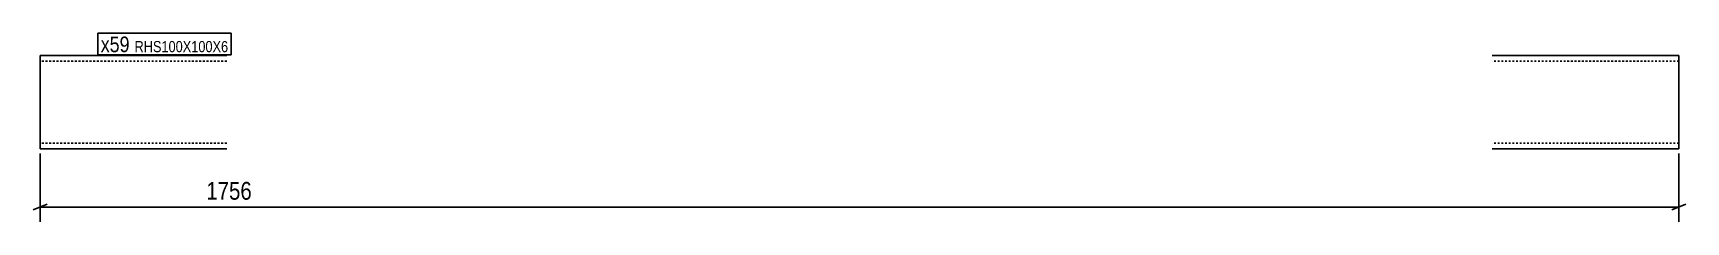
# Model space of a CAD drawing. Header units: millimetres. Extents: x 15 to 1786, y 15 to 217.
import ezdxf

# ---------------------------------------------------------------- set-up
doc = ezdxf.new("R2010")
doc.units = ezdxf.units.MM
doc.linetypes.add('DXK_LINE_DOT2', pattern=[3.9198, 1.9599, -1.9599])
for name, color, linetype in [('MÅLSÆTNING', 7, 'Continuous'), ('STÅL', 7, 'Continuous'), ('TEKST', 7, 'Continuous')]:
    doc.layers.add(name, color=color, linetype=linetype)
doc.styles.add('Arial Narrow', font='ARIALN.TTF', dxfattribs={"height": 0.2})

msp = doc.modelspace()

# ---------------------------------------------------------------- linework, layer by layer
at = {"layer": 'MÅLSÆTNING', "color": 7, "linetype": 'Continuous'}
for p, q in [((22.5, 88.4), (22.5, 15)), ((1778.1, 88.4), (1778.1, 15)), ((30, 34), (15, 28)), ((22.5, 31), (1778.1, 31)), ((1770.6, 28), (1785.6, 34))]:
    msp.add_line(p, q, dxfattribs=at)
at = {"layer": 'STÅL', "color": 2, "linetype": 'Continuous'}
for p, q in [((222.5, 193.4), (22.5, 193.4)), ((22.5, 193.4), (22.5, 94.3)), ((1778.1, 193.4), (1578.1, 193.4)), ((1778.1, 193.4), (1778.1, 93.4)), ((22.5, 93.4), (22.5, 94.3)), ((222.5, 93.4), (22.5, 93.4)), ((1778.1, 93.4), (1578.1, 93.4))]:
    msp.add_line(p, q, dxfattribs=at)
at = {"layer": 'STÅL', "color": 7, "linetype": 'DXK_LINE_DOT2'}
for p, q in [((222.5, 187.4), (22.5, 187.4)), ((1778.1, 187.4), (1578.1, 187.4)), ((1778.1, 192.5), (1778.1, 193.4)), ((22.5, 99.4), (22.5, 99.9)), ((222.5, 99.4), (22.5, 99.4)), ((1778.1, 99.4), (1578.1, 99.4)), ((1778.1, 99.4), (1778.1, 99.9))]:
    msp.add_line(p, q, dxfattribs=at)

# ---------------------------------------------------------------- next in the draw order: wipeouts: each hides what was drawn before it
at = {"color": 0}
for points, layer in [([(1604, 34.8), (1604, 62.8), (196.6, 62.8), (196.6, 34.8)], 'MÅLSÆTNING'), ([(118.4, 196.9), (118.4, 214.4), (87.5, 214.4), (87.5, 196.9)], 'TEKST')]:
    msp.add_wipeout(points, dxfattribs=at).dxf.layer = layer

# ---------------------------------------------------------------- next in the draw order: texts
at = {"layer": 'MÅLSÆTNING', "color": 3, "style": 'Arial Narrow'}
msp.add_text('1756', height=19.09, dxfattribs=at).set_placement((200.6, 38.8))

# ---------------------------------------------------------------- next in the draw order: wipeouts: each hides what was drawn before it
at = {"color": 0}
msp.add_wipeout([(118.4, 196.9), (118.4, 214.4), (87.5, 214.4), (87.5, 196.9)], dxfattribs=at).dxf.layer = 'TEKST'

# ---------------------------------------------------------------- next in the draw order: linework, layer by layer
at = {"layer": 'TEKST', "color": 7, "linetype": 'Continuous'}
msp.add_line((84.5, 193.9), (84.5, 217.4), dxfattribs=at)

# ---------------------------------------------------------------- next in the draw order: wipeouts: each hides what was drawn before it
at = {"color": 0}
msp.add_wipeout([(224.2, 196.9), (224.2, 209.4), (123.7, 209.4), (123.7, 196.9)], dxfattribs=at).dxf.layer = 'TEKST'

# ---------------------------------------------------------------- next in the draw order: wipeouts: each hides what was drawn before it
msp.add_wipeout([(224.2, 196.9), (224.2, 209.4), (123.7, 209.4), (123.7, 196.9)], dxfattribs=at).dxf.layer = 'TEKST'

# ---------------------------------------------------------------- next in the draw order: linework, layer by layer
at = {"layer": 'TEKST', "color": 7, "linetype": 'Continuous'}
for p, q in [((84.5, 217.4), (227.2, 217.4)), ((227.2, 193.9), (227.2, 217.4)), ((84.5, 193.9), (227.2, 193.9))]:
    msp.add_line(p, q, dxfattribs=at)

# ---------------------------------------------------------------- next in the draw order: texts
at = {"layer": 'TEKST', "color": 3, "style": 'Arial Narrow'}
for s, height, p in [('x59', 16.7, (87.5, 196.9)), ('RHS100X100X6', 11.93, (123.7, 196.9))]:
    msp.add_text(s, height=height, dxfattribs=at).set_placement(p)

doc.saveas('drawing.dxf')
